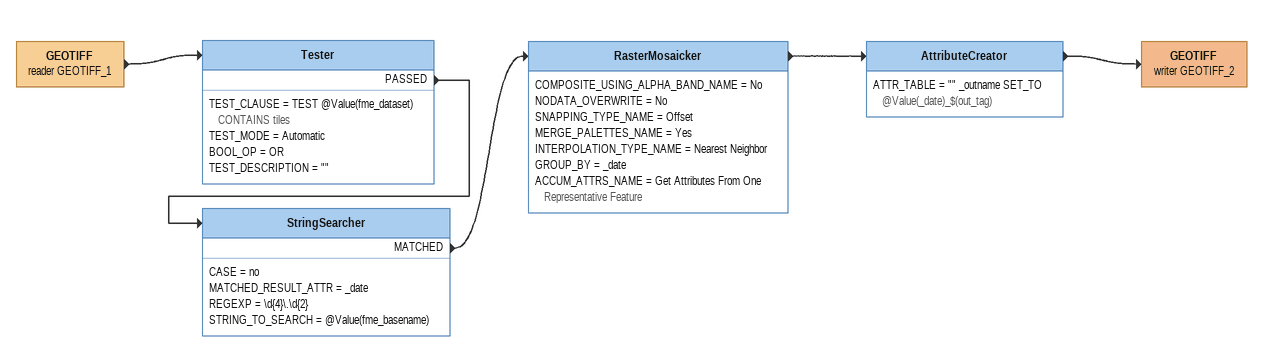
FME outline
GEOTIFF (reader GEOTIFF_1)
    -> Tester
Tester
    TEST_CLAUSE = TEST @Value(fme_dataset) CONTAINS tiles
    TEST_MODE = Automatic
    BOOL_OP = OR
    TEST_DESCRIPTION = ""
    PASSED -> StringSearcher
StringSearcher
    CASE = no
    MATCHED_RESULT_ATTR = _date
    REGEXP = \d{4}\.\d{2}
    STRING_TO_SEARCH = @Value(fme_basename)
    MATCHED -> RasterMosaicker
RasterMosaicker
    COMPOSITE_USING_ALPHA_BAND_NAME = No
    NODATA_OVERWRITE = No
    SNAPPING_TYPE_NAME = Offset
    MERGE_PALETTES_NAME = Yes
    INTERPOLATION_TYPE_NAME = Nearest Neighbor
    GROUP_BY = _date
    ACCUM_ATTRS_NAME = Get Attributes From One Representative Feature
    -> AttributeCreator
AttributeCreator
    ATTR_TABLE = "" _outname SET_TO @Value(_date)_$(out_tag)
    -> GEOTIFF (writer GEOTIFF_2)
GEOTIFF (writer GEOTIFF_2)
